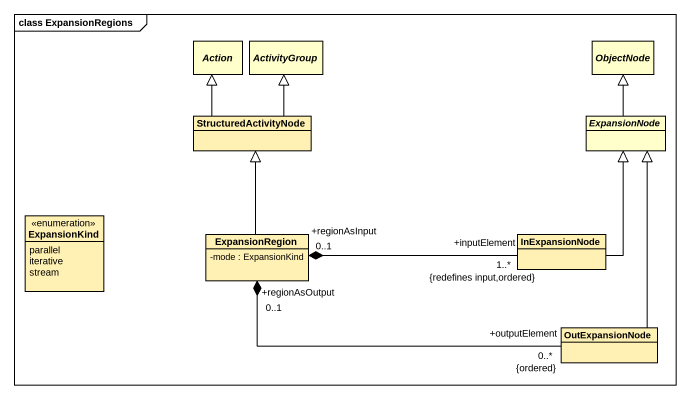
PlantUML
@startuml
mainframe class ExpansionRegions
hide circle
hide empty members
skinparam classAttributeIconSize 0
abstract class "Action" as Action_
abstract class ActivityGroup
abstract class ObjectNode
class StructuredActivityNode #FFF0B4
abstract class ExpansionNode
enum ExpansionKind #FFF0B4 {
  parallel
  iterative
  stream
}
class ExpansionRegion #FFF0B4 {
  -mode : ExpansionKind
}
class InExpansionNode #FFF0B4
class OutExpansionNode #FFF0B4
StructuredActivityNode -up-|> Action_
StructuredActivityNode -up-|> ActivityGroup
ExpansionNode -up-|> ObjectNode
ExpansionRegion -up-|> StructuredActivityNode
ExpansionRegion "+regionAsInput\n0..1" *-right- "+inputElement\n1..*\n{redefines input,ordered}" InExpansionNode
InExpansionNode -up-|> ExpansionNode
OutExpansionNode -up-|> ExpansionNode
OutExpansionNode "+outputElement\n0..*\n{ordered}" -left-* "+regionAsOutput\n0..1" ExpansionRegion
@enduml
